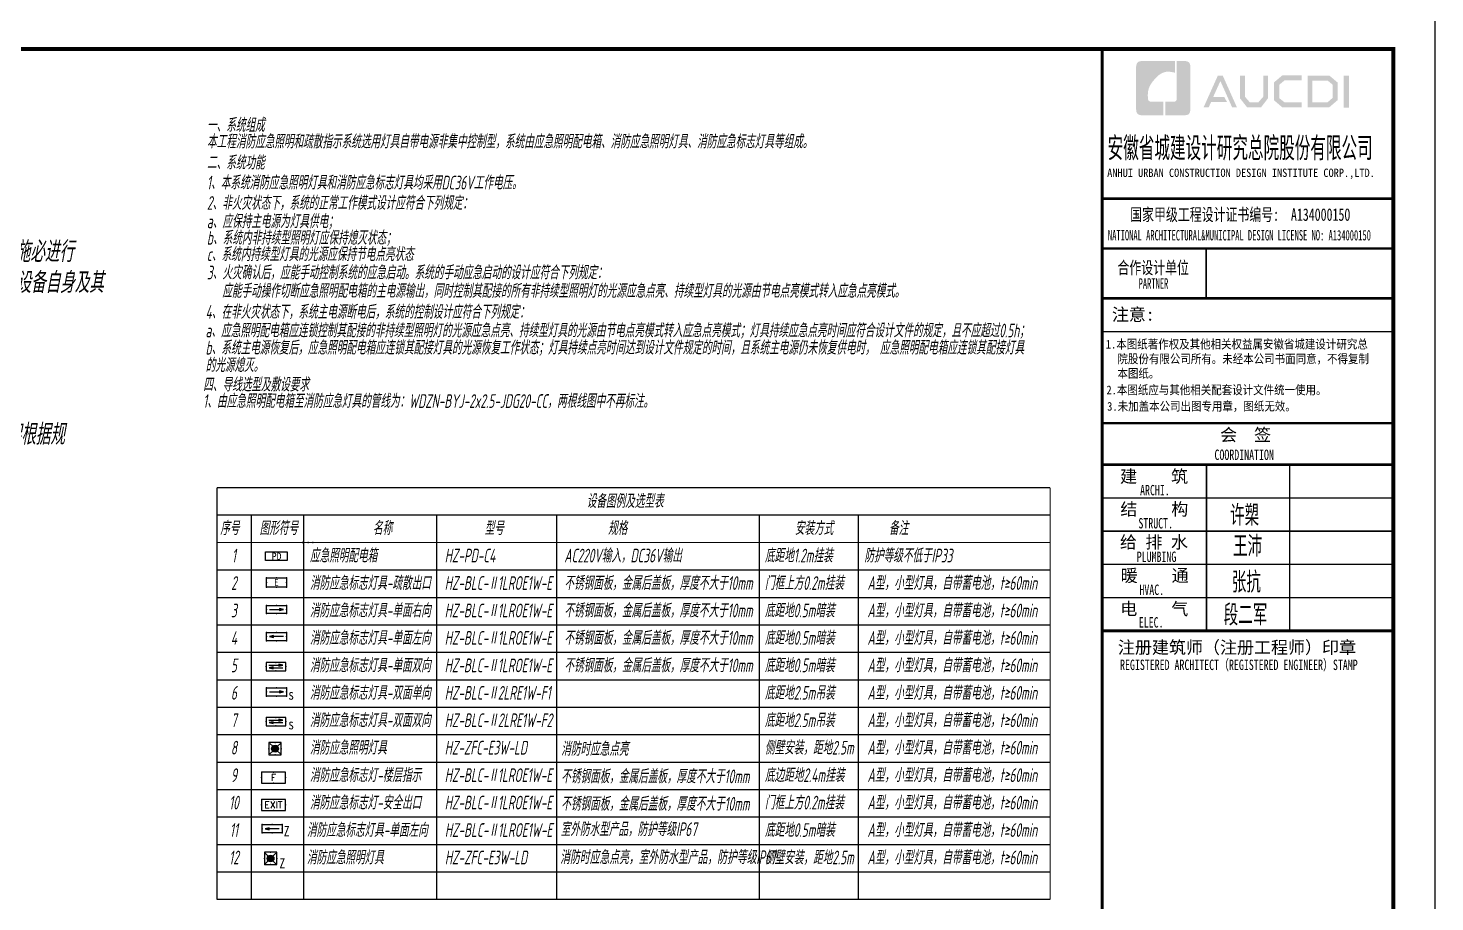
# Model space of a CAD drawing. Extents: x -24105 to 1725648, y 165513 to 982828.
# Drawn here: x 61699 to 95535, y 399085 to 420106 of the extents above; entities that cross this region are included whole.
import ezdxf
from ezdxf.enums import TextEntityAlignment as Align

# ---------------------------------------------------------------- set-up
doc = ezdxf.new("R2010")
doc.units = 0
doc.header["$LTSCALE"] = 1000
doc.header["$MEASUREMENT"] = 0
for name, color, linetype in [('DIM-照明', 3, 'Continuous'), ('EQUIP-照明', 3, 'Continuous'), ('EQUIP-箱柜', 3, 'Continuous'), ('PUB_TITLE', 7, 'Continuous'), ('WIRE-照明', 2, 'Continuous'), ('图框', 140, 'Continuous'), ('图签文字', 147, 'Continuous'), ('电气文字标注', 6, 'Continuous')]:
    doc.layers.add(name, color=color, linetype=linetype)
doc.styles.add('_TCH_DIM_T3', font='SIMPLEX', dxfattribs={"width": 0.705882, "bigfont": 'GBCBIG'})
doc.styles.add('_TEL_DIM', font='SIMPLEX', dxfattribs={"width": 0.8, "height": 3.5, "bigfont": 'HZTXT'})
doc.styles.add('HT', font='simhei.ttf')
doc.styles.add('HZTXT', font='gbeitc.shx', dxfattribs={"width": 0.8, "height": 400, "bigfont": 'hztxt.shx'})
doc.styles.get("Standard").update_dxf_attribs({"font": 'gbenor.shx', "bigfont": 'gbcbig.shx'})
doc.styles.add('宋体', font='', dxfattribs={"height": 50})
doc.styles.add('建筑图签-1', font='simhei.ttf', dxfattribs={"width": 0.7})
doc.styles.add('建筑图签-2', font='TXT.shx', dxfattribs={"width": 0.5, "bigfont": 'HZTXT.shx'})
doc.styles.get('宋体').set_extended_font_data('SimSun')

# ---------------------------------------------------------------- blocks, each defined once
blk = doc.blocks.new('安全出口1W')
blk.add_lwpolyline([(-288, 264), (288, 264), (288, 0), (-288, 0)], close=True)
for p in [(-288, 264), (-288, 132), (-288, 0), (0, 264), (0, 0), (288, 264), (288, 132), (288, 0)]:
    blk.add_point(p)
at = {"color": 7, "width": 0.8}
blk.add_attdef('$TEXT$', text='', height=200, dxfattribs=at).set_placement((0, 132), align=Align.MIDDLE_CENTER)
at = {"color": 7, "flags": 1}
for tag in ['A', 'REMARK']:
    blk.add_attdef(tag, text='', height=0.01, dxfattribs=at).set_placement((0, 0), align=Align.MIDDLE_CENTER)
blk = doc.blocks.new('$equip_U$00000094(lemon-PC)')
for p in [(-0.72, 0.66), (-0.72, 0.33), (-0.72, 0), (0, 0.66), (0, 0), (0.72, 0.66), (0.72, 0.33), (0.72, 0)]:
    blk.add_point(p)
at = {"xscale": 0.002499999944120646, "yscale": 0.002499999944120646, "zscale": 0.002499999944120646}
blk.add_blockref('安全出口1W', (0, 0), dxfattribs=at).add_auto_attribs({'$TEXT$': 'E'})
at = {"color": 7, "style": '_TCH_DIM_T3', "flags": 1}
for tag in ['A', 'REMARK']:
    blk.add_attdef(tag, text='', height=0.000025, dxfattribs=at).set_placement((0, 0), align=Align.MIDDLE_CENTER)
blk = doc.blocks.new('右向疏散')
h = blk.add_hatch(color=256)
h.paths.add_polyline_path([(202, 120), (86, 149), (86, 120)])
h.paths.add_polyline_path([(202, 120), (86, 120), (86, 91)])
at = {"color": 7}
blk.add_line((-202, 120), (202, 120), dxfattribs=at)
for p, q in [((202, 120), (86, 149)), ((86, 149), (86, 91)), ((86, 91), (202, 120))]:
    blk.add_line(p, q)
blk.add_lwpolyline([(-288, 240), (288, 240), (288, 0), (-288, 0)], close=True)
blk = doc.blocks.new('$equip_U$00000098(lemon-PC)')
for p in [(-0.72, 0), (0, 0), (0.72, 0), (-0.72, -0.3), (-0.72, -0.6), (0, -0.6), (0.72, -0.3), (0.72, -0.6)]:
    blk.add_point(p)
at = {"xscale": 0.002499999944120646, "yscale": 0.002499999944120646, "zscale": 0.002499999944120646}
blk.add_blockref('右向疏散', (0, -0.6), dxfattribs=at)
at = {"color": 7, "style": '_TCH_DIM_T3', "flags": 1}
for tag in ['A', 'REMARK']:
    blk.add_attdef(tag, text='', height=0.000025, dxfattribs=at).set_placement((0, 0), align=Align.MIDDLE_CENTER)
at = {"color": 7, "style": '_TCH_DIM_T3'}
blk.add_attdef('$TEXT$', text='', height=0.000025, dxfattribs=at).set_placement((0, -0.6), align=Align.MIDDLE_CENTER)
blk = doc.blocks.new('左向疏散')
h = blk.add_hatch(color=256)
h.paths.add_polyline_path([(-202, 120), (-86, 91), (-86, 120)])
h.paths.add_polyline_path([(-202, 120), (-86, 120), (-86, 149)])
for p, q in [((-86, 149), (-202, 120)), ((-202, 120), (-86, 91)), ((-86, 91), (-86, 149))]:
    blk.add_line(p, q)
at = {"color": 7}
blk.add_line((202, 120), (-202, 120), dxfattribs=at)
blk.add_lwpolyline([(-288, 240), (288, 240), (288, 0), (-288, 0)], close=True)
blk = doc.blocks.new('$equip_U$00000099(lemon-PC)')
for p in [(-0.72, 0), (0, 0), (0.72, 0), (-0.72, -0.3), (-0.72, -0.6), (0, -0.6), (0.72, -0.3), (0.72, -0.6)]:
    blk.add_point(p)
at = {"xscale": 0.002499999944120646, "yscale": 0.002499999944120646, "zscale": 0.002499999944120646}
blk.add_blockref('左向疏散', (0, -0.6), dxfattribs=at)
at = {"color": 7, "style": '_TCH_DIM_T3', "flags": 1}
for tag in ['A', 'REMARK']:
    blk.add_attdef(tag, text='', height=0.000025, dxfattribs=at).set_placement((0, 0), align=Align.MIDDLE_CENTER)
blk = doc.blocks.new('$equip$00002604')
blk.add_hatch(color=256).paths.add_polyline_path([(0.27, 0.5, 1), (-0.27, 0.5, 1)])
for p, q in [((-0.43, 0.93), (-0.19, 0.69)), ((-0.43, 0.07), (-0.19, 0.31)), ((0.19, 0.69), (0.43, 0.93)), ((0.19, 0.31), (0.43, 0.07))]:
    blk.add_line(p, q)
at = {"const_width": 0.04}
blk.add_lwpolyline([(-0.5, 1), (-0.5, 0), (0.5, 0), (0.5, 1), (-0.5, 1), (-0.5, 0)], dxfattribs=at)
blk.add_lwpolyline([(-0.5, 1), (-0.5, 0), (0.5, 0), (0.5, 1)], close=True)
blk.add_circle((0, 0.5), 0.275)
for p in [(-0.5, 0.5), (0, 1), (0, 0), (0.5, 0.5)]:
    blk.add_point(p)
at = {"color": 7, "style": '_TEL_DIM', "flags": 1}
blk.add_attdef('A', text='', height=0.000025, dxfattribs=at).set_placement((0, 0), align=Align.MIDDLE_CENTER)
blk = doc.blocks.new('$equip$00002542')
h = blk.add_hatch(color=256)
h.paths.add_polyline_path([(-0.21, 0.29), (-0.5, 0.22), (-0.21, 0.22)])
h.paths.add_polyline_path([(-0.21, 0.22), (-0.5, 0.22), (-0.21, 0.15)])
h.paths.add_polyline_path([(0.21, 0.47), (0.21, 0.33), (0.5, 0.4)])
for p, q in [((-0.72, 0.6), (-0.72, 0)), ((0.72, 0.6), (-0.72, 0.6)), ((-0.72, 0), (0.72, 0)), ((-0.21, 0.29), (-0.5, 0.22)), ((-0.5, 0.22), (-0.21, 0.15)), ((-0.21, 0.15), (-0.21, 0.29)), ((0.21, 0.47), (0.21, 0.33)), ((0.5, 0.4), (0.21, 0.47)), ((0.21, 0.33), (0.5, 0.4)), ((0.72, 0), (0.72, 0.6))]:
    blk.add_line(p, q)
at = {"color": 7}
for p, q in [((-0.51, 0.4), (0.45, 0.4)), ((-0.5, 0.22), (0.51, 0.22))]:
    blk.add_line(p, q, dxfattribs=at)
at = {"const_width": 0.04}
blk.add_lwpolyline([(-0.72, 0.6), (-0.72, 0), (0.72, 0), (0.72, 0.6), (-0.72, 0.6), (-0.72, 0)], dxfattribs=at)
for p in [(-0.72, 0.3), (0, 0.6), (0, 0), (0.72, 0.3)]:
    blk.add_point(p)
at = {"color": 7, "style": '_TEL_DIM', "flags": 1}
blk.add_attdef('A', text='', height=0.00002, dxfattribs=at).set_placement((0, 0), align=Align.MIDDLE_CENTER)
blk = doc.blocks.new('$equip$00002534')
for p, q in [((-0.72, 0.66), (-0.72, 0)), ((0.72, 0.66), (-0.72, 0.66)), ((-0.72, 0), (0.72, 0)), ((0.72, 0), (0.72, 0.66))]:
    blk.add_line(p, q)
at = {"const_width": 0.04}
blk.add_lwpolyline([(-0.72, 0.66), (-0.72, 0), (0.72, 0), (0.72, 0.66), (-0.72, 0.66), (-0.72, 0)], dxfattribs=at)
for p in [(-0.72, 0.33), (0, 0.66), (0, 0), (0.72, 0.33)]:
    blk.add_point(p)
at = {"color": 7, "style": '_TEL_DIM'}
blk.add_attdef('$TEXT$', text='', height=0.4, dxfattribs=at).set_placement((0, 0.33), align=Align.MIDDLE_CENTER)
at = {"color": 7, "style": '_TEL_DIM', "flags": 1}
blk.add_attdef('A', text='', height=0.00002, dxfattribs=at).set_placement((0, 0), align=Align.MIDDLE_CENTER)
blk = doc.blocks.new('院标1')
h = blk.add_hatch(color=150)
h.dxf.hatch_style = 1
h.set_gradient(color1=(33, 113, 253), color2=(33, 113, 253), tint=1, name='INVCURVED')
edge = h.paths.add_edge_path()
edge.add_spline(control_points=[(116373, 648379), (116379, 648379), (116382, 648379), (116391, 648379), (116391, 648379), (116391, 648379), (116616, 648379), (116616, 648379), (116616, 648379), (116616, 648379), (116616, 648054), (116616, 648054), (116616, 648054), (116616, 648054), (116108, 648054), (116108, 648054), (116108, 648054), (116028, 648054), (115963, 648111), (115963, 648199), (115963, 648199), (115963, 648199), (115963, 649215), (115963, 649215), (115963, 649215), (115963, 649295), (116018, 649360), (116108, 649360), (116108, 649360), (116108, 649360), (116897, 649360), (116897, 649360), (116897, 649360), (116897, 649360), (116897, 649080), (116897, 649080), (116897, 649080), (116897, 649080), (116566, 649140), (116356, 648859), (116356, 648859), (116245, 648719), (116240, 648545), (116247, 648466), (116247, 648466), (116254, 648386), (116247, 648466), (116247, 648466), (116247, 648466), (116247, 648466), (116258, 648374), (116373, 648379)], knot_values=[0, 0, 0, 0, 0.071429, 0.071429, 0.071429, 0.107143, 0.142857, 0.142857, 0.142857, 0.178571, 0.214286, 0.214286, 0.214286, 0.25, 0.285714, 0.285714, 0.285714, 0.321429, 0.357143, 0.357143, 0.357143, 0.392857, 0.428571, 0.428571, 0.428571, 0.464286, 0.5, 0.5, 0.5, 0.535714, 0.571429, 0.571429, 0.571429, 0.607143, 0.642857, 0.642857, 0.642857, 0.678571, 0.714286, 0.714286, 0.714286, 0.75, 0.785714, 0.785714, 0.785714, 0.821429, 0.857143, 0.857143, 0.857143, 0.928571, 1, 1, 1, 1], degree=3, periodic=0)
h = blk.add_hatch(color=150)
h.dxf.hatch_style = 1
h.set_gradient(color1=(33, 113, 253), color2=(33, 113, 253), tint=1, name='INVCURVED')
edge = h.paths.add_edge_path()
edge.add_spline(control_points=[(117268, 649215), (117268, 649215), (117268, 648199), (117268, 648199), (117268, 648199), (117268, 648114), (117212, 648054), (117123, 648054), (117123, 648054), (117123, 648054), (116663, 648054), (116663, 648054), (116663, 648054), (116663, 648054), (116663, 648379), (116663, 648379), (116663, 648379), (116663, 648379), (116865, 648379), (116865, 648379), (116865, 648379), (116907, 648379), (116941, 648413), (116941, 648455), (116941, 648455), (116941, 648455), (116941, 649360), (116941, 649360), (116941, 649360), (116941, 649360), (117123, 649360), (117123, 649360), (117123, 649360), (117204, 649360), (117268, 649306), (117268, 649215)], knot_values=[0, 0, 0, 0, 0.1, 0.1, 0.1, 0.15, 0.2, 0.2, 0.2, 0.25, 0.3, 0.3, 0.3, 0.35, 0.4, 0.4, 0.4, 0.45, 0.5, 0.5, 0.5, 0.55, 0.6, 0.6, 0.6, 0.65, 0.7, 0.7, 0.7, 0.75, 0.8, 0.8, 0.8, 0.9, 1, 1, 1, 1], degree=3, periodic=0)
blk = doc.blocks.new('2q3q2342q35q2343r5q23rwetr')
at = {"layer": 'PUB_TITLE'}
h = blk.add_hatch(color=147, dxfattribs=at)
h.paths.add_polyline_path([(3533426, 3160669), (3533552, 3160669), (3533552, 3159898), (3533426, 3159898)])
h.paths.add_polyline_path([(3532673, 3160552), (3532673, 3160026), (3533034, 3160026), (3533158, 3160133), (3533158, 3160451), (3533038, 3160552)], flags=16)
h.paths.add_polyline_path([(3532555, 3160670), (3532555, 3159908), (3533078, 3159908), (3533276, 3160078), (3533276, 3160506), (3533081, 3160670)])
h.paths.add_polyline_path([(3532412, 3160674), (3532412, 3160558), (3532005, 3160558), (3531873, 3160447), (3531873, 3160128), (3532005, 3160025), (3532415, 3160025), (3532415, 3159904), (3531951, 3159904), (3531748, 3160078), (3531748, 3160506), (3531947, 3160674)])
h.paths.add_polyline_path([(3530929, 3160672), (3531050, 3160672), (3531050, 3160161), (3531164, 3160030), (3531375, 3160030), (3531489, 3160161), (3531489, 3160672), (3531603, 3160672), (3531603, 3160124), (3531438, 3159907), (3531101, 3159907), (3530929, 3160126)])
h.paths.add_polyline_path([(3530398, 3160671), (3530515, 3160671), (3530857, 3159906), (3530741, 3159906), (3530459, 3160540), (3530284, 3160152), (3530556, 3160152), (3530616, 3160037), (3530236, 3160037), (3530177, 3159904), (3530054, 3159904)])
at = {"layer": '图框'}
for p, q in [((3527618, 3157710), (3534618, 3157710)), ((3527618, 3157710), (3534618, 3157710)), ((3527618, 3156510), (3534618, 3156510))]:
    blk.add_line(p, q, dxfattribs=at)
for points, const_width in [([(3527618, 3121310), (3527618, 3161310)], 70), ([(3527618, 3157710), (3534618, 3157710)], 60), ([(3527618, 3156510), (3534618, 3156510)], 60), ([(3527618, 3156510), (3534618, 3156510)], 60), ([(3530118, 3156510), (3530118, 3155310)], 35), ([(3527618, 3155310), (3534618, 3155310)], 60), ([(3527618, 3155310), (3534618, 3155310)], 60), ([(3527618, 3154510), (3534618, 3154510)], 35), ([(3527626, 3152310), (3534626, 3152310)], 60), ([(3527626, 3151310), (3534626, 3151310)], 70), ([(3527626, 3151310), (3534626, 3151310)], 70), ([(3530126, 3151310), (3530126, 3147310)], 35), ([(3532126, 3151310), (3532126, 3147310)], 35), ([(3527626, 3150510), (3534626, 3150510)], 35), ([(3527626, 3149710), (3534626, 3149710)], 35), ([(3527626, 3148910), (3534626, 3148910)], 35), ([(3527626, 3148110), (3534626, 3148110)], 35), ([(3527626, 3147310), (3534626, 3147310)], 70)]:
    blk.add_lwpolyline(points, dxfattribs=dict(at, const_width=const_width))
blk.add_blockref('院标1', (3412469, 2511661))
at = {"layer": 'PUB_TITLE', "style": 'HT', "width": 0.88}
for s, p in [('1.本图纸著作权及其他相关权益属安徽省城建设计研究总', (3527703, 3154103)), ('院股份有限公司所有。未经本公司书面同意，不得复制', (3527983, 3153749)), ('本图纸。', (3527983, 3153399)), (' 2.本图纸应与其他相关配套设计文件统一使用。 ', (3527593, 3153002)), ('3.未加盖本公司出图专用章，图纸无效。', (3527736, 3152608))]:
    blk.add_text(s, height=210, dxfattribs=at).set_placement(p)
at = {"layer": '图签文字', "color": 7, "style": '建筑图签-1'}
for s, height, width, p in [('安徽省城建设计研究总院股份有限公司', 500, 0.55, (3527746, 3158687)), ('国家甲级工程设计证书编号:  A134000150', 300, 0.7, (3528290, 3157177)), ('合作设计单位', 300, 0.7, (3527983, 3155900))]:
    blk.add_text(s, height=height, dxfattribs=dict(at, width=width)).set_placement(p)
at = {"layer": '图签文字', "linetype": 'Continuous', "style": '建筑图签-1', "width": 0.91}
blk.add_text('ANHUI URBAN CONSTRUCTION DESIGN INSTITUTE CORP.,LTD.', height=200, dxfattribs=at).set_placement((3527736, 3158232))
at = {"layer": '图签文字', "style": '建筑图签-1'}
for s, width, p in [('NATIONAL ARCHITECTURAL&MUNICIPAL DESIGN LICENSE NO: A134000150', 0.6, (3527754, 3156705)), ('PARTNER', 0.6, (3528492, 3155544)), ('COORDINATION', 0.7, (3530317, 3151423)), ('ARCHI.', 0.7, (3528527, 3150572)), ('STRUCT.', 0.7, (3528487, 3149775)), ('PLUMBING', 0.7, (3528447, 3148969)), ('HVAC.', 0.7, (3528511, 3148175)), ('ELEC.', 0.7, (3528496, 3147391)), ('REGISTERED ARCHITECT（REGISTERED ENGINEER）STAMP', 0.7, (3528046, 3146369))]:
    blk.add_text(s, height=250, dxfattribs=dict(at, width=width)).set_placement(p)
at = {"layer": '图签文字', "color": 7, "style": '建筑图签-1'}
for s, p in [('注意:', (3527849, 3154773)), ('会  签', (3530452, 3151878)), ('建    筑', (3528047, 3150877)), ('结    构', (3528052, 3150089)), ('给 排 水', (3528043, 3149295)), ('暖    通', (3528061, 3148492)), ('电    气', (3528051, 3147692)), ('注册建筑师（注册工程师）印章', (3527993, 3146764))]:
    blk.add_text(s, height=300, dxfattribs=at).set_placement(p)
at = {"layer": '图签文字', "color": 1, "style": '建筑图签-2', "width": 0.7}
for s, p in [('许槊', (3530692, 3149838)), ('王沛', (3530763, 3149097)), ('张抗', (3530734, 3148232)), ('段二军', (3530538, 3147442))]:
    blk.add_text(s, height=500, dxfattribs=at).set_placement(p)

msp = doc.modelspace()

# ---------------------------------------------------------------- linework, layer by layer
for p in [(68298, 407731), (68546, 407731)]:
    msp.add_point(p)
at = {"layer": 'DIM-照明'}
msp.add_point((68437, 407731), dxfattribs=at)
at = {"layer": 'EQUIP-箱柜'}
msp.add_lwpolyline([(67410, 407507), (67930, 407507), (67930, 407299), (67410, 407299)], close=True, dxfattribs=at)
at = {"layer": 'WIRE-照明', "color": 7}
for p, q in [((67067, 408391), (67067, 399147)), ((68322, 408391), (68322, 399147)), ((71525, 408391), (71525, 399147)), ((74404, 408391), (74404, 399147)), ((79279, 408391), (79279, 399147)), ((81671, 399147), (81671, 408391)), ((66242, 407071), (86281, 407071)), ((66242, 406410), (86281, 406410)), ((66242, 405750), (86281, 405750)), ((66242, 405090), (86281, 405090)), ((66242, 404429), (86281, 404429)), ((66242, 403769), (86281, 403769)), ((66242, 403109), (86281, 403109)), ((66242, 402449), (86281, 402449)), ((66242, 401788), (86281, 401788)), ((66242, 401128), (86281, 401128)), ((66242, 400468), (86281, 400468)), ((66242, 399807), (86281, 399807)), ((66242, 399147), (86281, 399147))]:
    msp.add_line(p, q, dxfattribs=at)
at = {"layer": 'WIRE-照明', "color": 7, "const_width": 28.9}
for points in [[(66242, 409052), (66242, 399147)], [(66242, 409052), (86281, 409052)], [(86281, 409052), (86281, 399147)], [(66242, 408391), (86281, 408391)], [(66242, 407731), (86281, 407731)]]:
    msp.add_lwpolyline(points, dxfattribs=at)
at = {"layer": '图框'}
msp.add_lwpolyline([(36135, 420558), (95535, 420558), (95535, 378604), (36135, 378604)], close=True, dxfattribs=at)
at = {"layer": '图框', "const_width": 100}
msp.add_lwpolyline([(38635, 379604), (94535, 379604), (94535, 419604), (38635, 419604)], close=True, dxfattribs=at)

# ---------------------------------------------------------------- block references
at = {"layer": 'EQUIP-照明'}
for name, p, xscale, yscale, zscale in [('$equip_U$00000094(lemon-PC)', (67674, 406660), 330.1624988804106, 330.1624988804106, 330.1624988804106), ('$equip_U$00000099(lemon-PC)', (67674, 405565), 330.1624988804106, 330.1624988804106, 330.1624988804106), ('$equip$00002604', (67638, 402622), 297.1462489922997, 297.1462489922997, 297.1462489922997), ('$equip_U$00000099(lemon-PC)', (67568, 400943), 330.1624988804106, 330.1624988804106, 330.1624988804106), ('$equip$00002604', (67531, 399980), 297.1462489922997, 297.1462489922997, 297.1462489922997)]:
    msp.add_blockref(name, p, dxfattribs=dict(at, xscale=xscale, yscale=yscale, zscale=zscale))
for name, p, xscale, yscale, zscale, values in [('$equip_U$00000098(lemon-PC)', (67674, 406217), 330.1624988804106, 330.1624988804106, 330.1624988804106, {'$TEXT$': 'REMARK'}), ('$equip_U$00000098(lemon-PC)', (67674, 404236), 330.1624988804106, 330.1624988804106, 330.1624988804106, {'$TEXT$': 'REMARK'}), ('$equip$00002534', (67600, 401944), 400, 400, 400, {'$TEXT$': 'F'}), ('$equip$00002534', (67600, 401284), 400, 400, 400, {'$TEXT$': 'EXIT'})]:
    msp.add_blockref(name, p, dxfattribs=dict(at, xscale=xscale, yscale=yscale, zscale=zscale)).add_auto_attribs(values)
at = {"layer": 'EQUIP-照明', "color": 2, "xscale": 330.1624915006105, "yscale": 330.1624915006105, "zscale": 330.1624915006105}
for p in [(67660, 404645, 0), (67660, 403324, 0)]:
    msp.add_blockref('$equip$00002542', p, dxfattribs=at)
at = {"layer": '图框'}
msp.add_blockref('2q3q2342q35q2343r5q23rwetr', (-3440083, -2741706), dxfattribs=at)

# ---------------------------------------------------------------- texts
at = {"color": 0, "style": 'HZTXT', "width": 0.7}
for s, p in [('1、根据《建筑机电工程抗震设计规范》GB50981-2014  第1.0.4条强制性条文规定：抗震设防烈度为6度及6度以上地区的建筑机电工程设施必进行', (40024, 414478)), ('抗震设计。以及根据《建筑抗震设计规范》GB50011-2010第3.7.1条强制性条文规定：非结构构件，包括建筑非结构构件和建筑附属机电设备自身及其', (40424, 413736)), ('3、抗震支吊架最大设计间距须符合《建筑机电工程抗震设计规范》GB50981-2014第8.2.3条规定。并根据8.2.5荷载要求。本项目电气桥架根据规', (40025, 410083))]:
    msp.add_text(s, height=500, dxfattribs=at).set_placement(p)
at = {"color": 7, "flags": 1}
for tag, text in [('REMARK', ''), ('A', '应急照明配电箱-集中控制型')]:
    msp.add_attdef(tag, text=text, height=0.00825, dxfattribs=at).set_placement((68546, 407731), align=Align.MIDDLE_CENTER)
at = {"layer": 'DIM-照明', "style": 'HZTXT'}
for s, height, width, p in [('一、系统组成', 330.2, 0.7, (65999, 417609)), ('本工程消防应急照明和疏散指示系统选用灯具自带电源非集中控制型，系统由应急照明配电箱、消防应急照明灯具、消防应急标志灯具等组成。', 330.16, 0.7, (65999, 417213)), ('二、系统功能', 330.2, 0.7, (65999, 416706)), ('1、本系统消防应急照明灯具和消防应急标志灯具均采用DC36V工作电压。', 330.16, 0.7, (65999, 416224)), ('2、非火灾状态下，系统的正常工作模式设计应符合下列规定：', 330.16, 0.7, (65999, 415735)), ('a、应保持主电源为灯具供电；', 330.16, 0.7, (65999, 415292)), ('b、系统内非持续型照明灯应保持熄灭状态；', 330.16, 0.7, (65999, 414896)), ('c、系统内持续型灯具的光源应保持节电点亮状态', 330.16, 0.7, (65999, 414500)), ('3、火灾确认后，应能手动控制系统的应急启动。系统的手动应急启动的设计应符合下列规定：', 330.16, 0.7, (65999, 414062)), ('应能手动操作切断应急照明配电箱的主电源输出，同时控制其配接的所有非持续型照明灯的光源应急点亮、持续型灯具的光源由节电点亮模式转入应急点亮模式。', 330.16, 0.7, (66365, 413619)), ('4、在非火灾状态下，系统主电源断电后，系统的控制设计应符合下列规定：', 330.16, 0.7, (65967, 413114)), ('a、应急照明配电箱应连锁控制其配接的非持续型照明灯的光源应急点亮、持续型灯具的光源由节电点亮模式转入应急点亮模式；灯具持续应急点亮时间应符合设计文件的规定，且不应超过0.5h；', 330.16, 0.7, (65967, 412666)), ('b、系统主电源恢复后，应急照明配电箱应连锁其配接灯具的光源恢复工作状态；灯具持续点亮时间达到设计文件规定的时间，且系统主电源仍未恢复供电时， 应急照明配电箱应连锁其配接灯具', 330.16, 0.7, (65967, 412253)), ('的光源熄灭。', 330.2, 0.7, (65967, 411834)), ('四、导线选型及敷设要求', 330.16, 0.7, (65908, 411365)), ('1、由应急照明配电箱至消防应急灯具的管线为：WDZN-BYJ-2x2.5-JDG20-CC，两根线图中不再标注。', 330.16, 0.7, (65908, 410969)), ('设备图例及选型表', 330.2, 0.7, (75131, 408562)), ('序号', 330.2, 0.7, (66317, 407911)), ('图形符号', 330.2, 0.7, (67265, 407911)), ('名称', 330.2, 0.7, (69990, 407911)), ('型号', 330.2, 0.7, (72676, 407911)), ('规格', 330.2, 0.7, (75644, 407911)), ('安装方式', 330.2, 0.7, (80138, 407911)), ('备注', 330.2, 0.7, (82403, 407911)), ('应急照明配电箱', 330.2, 0.7, (68474, 407251)), ('HZ-PD-C4', 330.2, 0.7, (71720, 407251)), ('AC220V输入，DC36V输出', 330.16, 0.7, (74594, 407251)), ('底距地1.2m挂装', 330.2, 0.7, (79418, 407251)), ('防护等级不低于IP33', 330.16, 0.7, (81810, 407251)), ('消防应急标志灯具-疏散出口', 330.16, 0.7, (68474, 406591)), ('HZ-BLC-Ⅱ1LROE1W-E', 330.16, 0.7, (71720, 406591)), ('不锈钢面板，金属后盖板，厚度不大于10mm', 330.16, 0.7, (74594, 406591)), ('门框上方0.2m挂装', 330.2, 0.7, (79418, 406591)), ('A型，小型灯具，自带蓄电池，t≥60min', 330.16, 0.7, (81887, 406591)), ('消防应急标志灯具-单面右向', 330.16, 0.7, (68474, 405930)), ('HZ-BLC-Ⅱ1LROE1W-E', 330.16, 0.7, (71720, 405930)), ('不锈钢面板，金属后盖板，厚度不大于10mm', 330.16, 0.7, (74594, 405930)), ('底距地0.5m暗装', 330.2, 0.7, (79418, 405930)), ('A型，小型灯具，自带蓄电池，t≥60min', 330.16, 0.7, (81887, 405930)), ('消防应急标志灯具-单面左向', 330.16, 0.7, (68474, 405270)), ('HZ-BLC-Ⅱ1LROE1W-E', 330.16, 0.7, (71720, 405270)), ('不锈钢面板，金属后盖板，厚度不大于10mm', 330.16, 0.7, (74594, 405270)), ('底距地0.5m暗装', 330.2, 0.7, (79418, 405270)), ('A型，小型灯具，自带蓄电池，t≥60min', 330.16, 0.7, (81887, 405270)), ('消防应急标志灯具-单面双向', 330.16, 0.7, (68474, 404610)), ('HZ-BLC-Ⅱ1LROE1W-E', 330.16, 0.7, (71720, 404610)), ('不锈钢面板，金属后盖板，厚度不大于10mm', 330.16, 0.7, (74594, 404610)), ('底距地0.5m暗装', 330.2, 0.7, (79418, 404610)), ('A型，小型灯具，自带蓄电池，t≥60min', 330.16, 0.7, (81887, 404610)), ('消防应急标志灯具-双面单向', 330.16, 0.7, (68474, 403949)), ('HZ-BLC-Ⅱ2LRE1W-F1', 330.16, 0.7, (71720, 403949)), ('底距地2.5m吊装', 330.2, 0.7, (79418, 403949)), ('A型，小型灯具，自带蓄电池，t≥60min', 330.16, 0.7, (81887, 403949)), ('消防应急标志灯具-双面双向', 330.16, 0.7, (68474, 403289)), ('底距地2.5m吊装', 330.2, 0.7, (79418, 403289)), ('A型，小型灯具，自带蓄电池，t≥60min', 330.16, 0.7, (81887, 403289)), ('HZ-BLC-Ⅱ2LRE1W-F2', 330.16, 0.7, (71720, 403289)), ('消防应急照明灯具', 330.2, 0.7, (68474, 402629)), ('侧壁安装，距地2.5m', 330.16, 0.7, (79418, 402629)), ('A型，小型灯具，自带蓄电池，t≥60min', 330.16, 0.7, (81887, 402629)), ('HZ-ZFC-E3W-LD', 330.16, 0.7, (71720, 402629)), ('消防时应急点亮', 330.2, 0.7, (74518, 402600, 0)), ('消防应急标志灯-楼层指示', 330.16, 0.7, (68474, 401968)), ('不锈钢面板，金属后盖板，厚度不大于10mm', 330.16, 0.7, (74518, 401939, 0)), ('底边距地2.4m挂装', 330.2, 0.7, (79418, 401968)), ('A型，小型灯具，自带蓄电池，t≥60min', 330.16, 0.7, (81887, 401968)), ('HZ-BLC-Ⅱ1LROE1W-E', 330.16, 0.7, (71720, 401968)), ('消防应急标志灯-安全出口', 330.16, 0.7, (68474, 401308)), ('HZ-BLC-Ⅱ1LROE1W-E', 330.16, 0.7, (71720, 401308)), ('不锈钢面板，金属后盖板，厚度不大于10mm', 330.16, 0.7, (74518, 401279, 0)), ('门框上方0.2m挂装', 330.2, 0.7, (79418, 401308)), ('A型，小型灯具，自带蓄电池，t≥60min', 330.16, 0.7, (81887, 401308)), ('消防应急标志灯具-单面左向', 330.16, 0.7, (68401, 400648)), ('HZ-BLC-Ⅱ1LROE1W-E', 330.16, 0.7, (71724, 400648)), ('室外防水型产品，防护等级IP67', 330.16, 0.7, (74506, 400667)), ('底距地0.5m暗装', 330.2, 0.7, (79420, 400648)), ('A型，小型灯具，自带蓄电池，t≥60min', 330.16, 0.7, (81887, 400648)), ('消防应急照明灯具', 330.2, 0.7, (68401, 399987)), ('HZ-ZFC-E3W-LD', 330.16, 0.7, (71724, 399987)), ('消防时应急点亮，室外防水型产品，防护等级IP67', 330.16, 0.65, (74493, 399993, 0)), ('侧壁安装，距地2.5m', 330.16, 0.7, (79420, 399987)), ('A型，小型灯具，自带蓄电池，t≥60min', 330.16, 0.7, (81887, 399987))]:
    msp.add_text(s, height=height, dxfattribs=dict(at, width=width)).set_placement(p)
at = {"layer": 'DIM-照明', "style": 'HZTXT', "width": 0.7}
for s, height, p in [('1', 330, (66649, 407251)), ('2', 330, (66649, 406591)), ('3', 330, (66649, 405930)), ('4', 330, (66649, 405270)), ('5', 330, (66649, 404610)), ('6', 330, (66649, 403949)), ('7', 330, (66649, 403289)), ('8', 330, (66649, 402629)), ('9', 330, (66649, 401968)), ('10', 330.2, (66649, 401308)), ('11', 330.2, (66649, 400648)), ('12', 330.2, (66649, 399987))]:
    msp.add_text(s, height=height, dxfattribs=at).set_placement(p, align=Align.CENTER)
at = {"layer": '电气文字标注', "style": '宋体'}
msp.add_text('PD', height=173.3, dxfattribs=at).set_placement((67558, 407313))
at = {"layer": '电气文字标注', "color": 0, "style": '宋体', "width": 0.8}
for s, p in [('s', (67957, 403949)), ('s', (67957, 403236, 0)), ('Z', (67850, 400662, 0)), ('Z', (67745, 399888, 0))]:
    msp.add_text(s, height=248, dxfattribs=at).set_placement(p)

doc.saveas('drawing.dxf')
